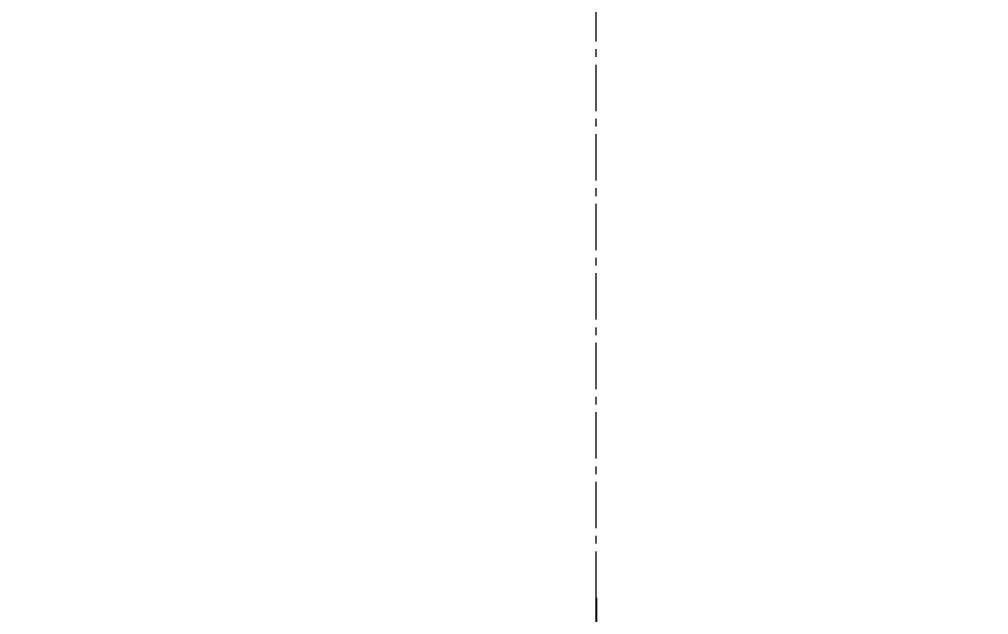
# Model space of a CAD drawing. Header units: millimetres. Extents: x -50460 to 50460, y -35640 to 35640.
# Drawn here: x 36621.7 to 36872.7, y 20622.6 to 20776.7 of the extents above; entities that cross this region are included whole.
import ezdxf

# ---------------------------------------------------------------- set-up
doc = ezdxf.new("R2010")
doc.units = ezdxf.units.MM
doc.linetypes.add('双点画线', pattern=[22, 12, -2, 2, -2, 2, -2])
doc.linetypes.add('点画线', pattern=[18, 12, -2, 2, -2])
doc.layers.get('0').update_dxf_attribs({"lineweight": 35})
for name, color, linetype, lineweight in [('7', 30, '双点画线', 18), ('EB0', 7, 'Continuous', 15), ('中心线层', 1, '点画线', 18), ('尺寸线层', 4, 'Continuous', 18)]:
    doc.layers.add(name, color=color, linetype=linetype, lineweight=lineweight)
doc.styles.get("Standard").update_dxf_attribs({"font": ''})
doc.styles.get('Standard').set_extended_font_data('宋体')
doc.dimstyles.new('AM_DEMATIC$0', dxfattribs={"dimscale": 120, "dimtxt": 3, "dimasz": 1.5, "dimexe": 1, "dimexo": 0, "dimgap": 1, "dimtad": 1, "dimdsep": 46, "dimtxsty": 'Standard', "dimblk": '_CAXARROW', "dimcen": 0, "dimdle": 3, "dimclrd": 256, "dimclre": 256, "dimclrt": 2, "dimadec": 0, "dimazin": 2, "dimtfac": 0.7071067811865475, "dimtdec": 3, "dimtmove": 0, "dimatfit": 3, "dimfxl": 1, "dimfrac": 2, "dimtolj": 1, "dimlwd": 18, "dimarcsym": 0})

# ---------------------------------------------------------------- blocks, each defined once
blk = doc.blocks.new('*X659')
at = {"layer": '7', "linetype": '双点画线', "lineweight": 25}
blk.add_line((0, 162.5038301414352), (0, 34.88225860645252), dxfattribs=at)
blk = doc.blocks.new('*X658')
at = {"layer": '中心线层', "linetype": '点画线', "lineweight": 18}
blk.add_line((0, 162.5038301414388), (0, 7149.999999999993), dxfattribs=at)
at = {"layer": 'EB0'}
blk.add_blockref('*X659', (0, 7.275957614183426e-12), dxfattribs=at)
blk = doc.blocks.new('*X721')
at = {"layer": '尺寸线层', "linetype": 'Continuous', "lineweight": 18, "transparency": 16777216}
for points in [[(35996.06310700117, 19488.91433521855), (36176.06310700117, 19511.41433521855), (36176.06310700117, 19466.41433521855)], [(37246.06310700117, 19488.91433521855), (37066.06310700117, 19511.41433521855), (37066.06310700117, 19466.41433521855)]]:
    blk.add_hatch(color=256, dxfattribs=at).paths.add_polyline_path(points, flags=0)
at = {"layer": '尺寸线层', "transparency": 16777216}
for p, q in [((35996.06310700117, 21939.44460688287), (35996.06310700117, 19368.91433521855)), ((37246.06310700117, 21939.44460688286), (37246.06310700117, 19368.91433521855))]:
    blk.add_line(p, q, dxfattribs=at)
at = {"layer": '尺寸线层', "linetype": 'Continuous', "lineweight": 18, "transparency": 16777216}
blk.add_line((35996.06310700117, 19488.91433521855), (37246.06310700117, 19488.91433521855), dxfattribs=at)
at = {"layer": '尺寸线层', "color": 2, "transparency": 16777216, "insert": (36634.06310750116, 19788.91433521855), "char_height": 360.0000000000001, "width": 1880, "attachment_point": 5, "line_spacing_factor": 1.37}
blk.add_mtext('1250', dxfattribs=at)
blk = doc.blocks.new('_CAXARROW')
blk.add_hatch(color=0).paths.add_polyline_path([(0, 0), (-1, 0.125), (-1, -0.125)], flags=0)
blk = doc.blocks.new('*X722')
at = {"layer": '尺寸线层', "linetype": 'Continuous', "lineweight": 18, "transparency": 16777216}
for points in [[(35471.06310700121, 18578.15995013993), (35651.06310700121, 18600.65995013993), (35651.06310700121, 18555.65995013993)], [(36621.06310700115, 18578.15995013993), (36441.06310700115, 18600.65995013993), (36441.06310700115, 18555.65995013993)]]:
    blk.add_hatch(color=256, dxfattribs=at).paths.add_polyline_path(points, flags=0)
at = {"layer": '尺寸线层', "transparency": 16777216}
for p, q in [((35471.06310700121, 21162.18193107477), (35471.06310700121, 18458.15995013993)), ((36621.06310700115, 20461.44460688288), (36621.06310700115, 18458.15995013993))]:
    blk.add_line(p, q, dxfattribs=at)
at = {"layer": '尺寸线层', "linetype": 'Continuous', "lineweight": 18, "transparency": 16777216}
blk.add_line((35471.06310700121, 18578.15995013993), (36621.06310700115, 18578.15995013993), dxfattribs=at)
at = {"layer": '尺寸线层', "color": 2, "transparency": 16777216, "insert": (36059.06310750118, 18878.15995013993), "char_height": 360.0000000000001, "width": 1880, "attachment_point": 5, "line_spacing_factor": 1.37}
blk.add_mtext('1150', dxfattribs=at)
blk = doc.blocks.new('*X723')
at = {"layer": '尺寸线层', "linetype": 'Continuous', "lineweight": 18, "transparency": 16777216}
for points in [[(36621.06310700115, 18578.15995013993), (36801.06310700115, 18600.65995013993), (36801.06310700115, 18555.65995013993)], [(37771.0631070012, 18578.15995013993), (37591.0631070012, 18600.65995013993), (37591.0631070012, 18555.65995013993)]]:
    blk.add_hatch(color=256, dxfattribs=at).paths.add_polyline_path(points, flags=0)
at = {"layer": '尺寸线层', "transparency": 16777216}
for p, q in [((37771.0631070012, 21162.18193107476), (37771.0631070012, 18458.15995013993)), ((36621.06310700115, 20461.44460688288), (36621.06310700115, 18458.15995013993))]:
    blk.add_line(p, q, dxfattribs=at)
at = {"layer": '尺寸线层', "linetype": 'Continuous', "lineweight": 18, "transparency": 16777216}
blk.add_line((36621.06310700115, 18578.15995013993), (37771.0631070012, 18578.15995013993), dxfattribs=at)
at = {"layer": '尺寸线层', "color": 2, "transparency": 16777216, "insert": (37209.06310750117, 18878.15995013991), "char_height": 360.0000000000001, "width": 1880, "attachment_point": 5, "line_spacing_factor": 1.37}
blk.add_mtext('1150', dxfattribs=at)

msp = doc.modelspace()

# ---------------------------------------------------------------- block references
at = {"layer": '尺寸线层'}
msp.add_blockref('*X658', (36771.06310700115, 20464.44460688288), dxfattribs=at)

# ---------------------------------------------------------------- dimensions: what is measured, and where the dimension line sits
for base, p1, p2, picture, middle in [((37246.06310700117, 19488.91433521855), (35996.06310700117, 21939.44460688287), (37246.06310700117, 21939.44460688286), '*X721', (36621.06310700117, 19488.91433521855)), ((36621.06310700115, 18578.15995013993), (35471.06310700121, 21162.18193107477), (36621.06310700115, 20461.44460688288), '*X722', (36046.06310700118, 18578.15995013993)), ((37771.0631070012, 18578.15995013993), (36621.06310700115, 20461.44460688288), (37771.0631070012, 21162.18193107476), '*X723', (37196.06310700117, 18578.15995013993))]:
    dim = msp.add_linear_dim(base=base, p1=p1, p2=p2, dimstyle='AM_DEMATIC$0', override={"dimsah": 1, "dimtfill": 1, "dimtzin": 8}, dxfattribs=at)
    dim.commit()
    dim.dimension.update_dxf_attribs({"geometry": picture, "text_midpoint": middle})

doc.saveas('drawing.dxf')
